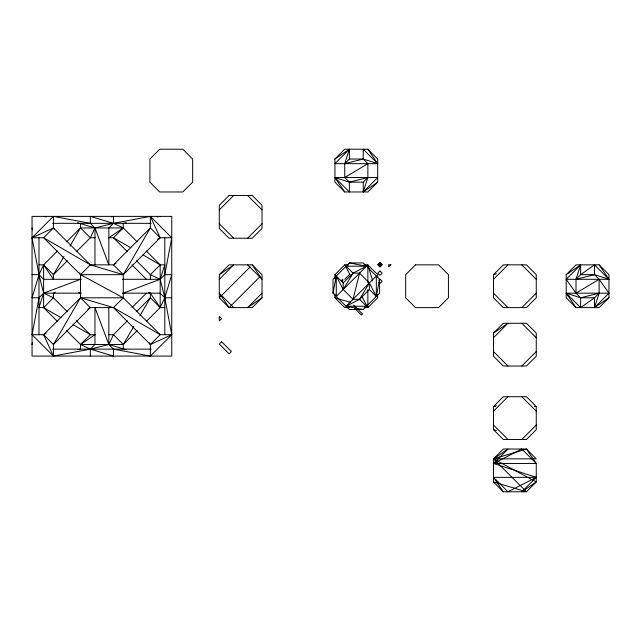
<?xml version="1.0" encoding="UTF-8"?>
<svg xmlns="http://www.w3.org/2000/svg" width="641" height="641" viewBox="0 0 641 641"><rect width="100%" height="100%" fill="white"/><g stroke="black" fill="none" stroke-linecap="round" stroke-linejoin="round"><path stroke-width="0.96" d="M126.181 349.69L108.834 344.513L90.333 349.137L53.427 356.075L32.05 334.698L38.989 297.793L43.612 293.169L80.518 279.292M32.05 344.513L32.419 342.566M123.272 293.169L160.178 279.292L164.801 274.668L171.74 237.763L150.363 216.386L113.457 223.324L94.956 227.948L77.609 222.78M333.008 293.169L336.277 276.023L343.215 289.5L353.031 299.315L359.569 299.315L369.384 289.5L369.384 282.961L359.569 273.146L353.031 273.146L343.215 282.961L343.215 289.5L353.031 273.146L366.508 266.207L349.361 262.938L333.008 279.292L333.008 293.169L349.361 309.523L363.239 309.523L379.592 293.169L379.592 279.292L363.239 262.938L349.361 262.938M379.592 279.292L376.323 296.438L369.384 289.5M353.031 299.315L359.569 273.146M63.964 256.496L53.427 274.668L53.427 279.292L43.612 264.853L38.989 264.853M69.981 246.12L80.518 227.948L80.518 223.324M123.272 349.137L123.272 344.513L133.809 326.341M139.826 315.965L150.363 297.793L150.363 293.169L148.52 292.472M111.606 216.938L113.457 216.386L113.457 223.324L108.834 227.948L108.834 264.853L94.956 227.948L90.333 223.324L53.427 216.386L32.05 237.763L38.989 274.668L43.612 293.169L38.989 307.608L43.612 307.608L60.919 317.64M171.74 237.763L160.178 237.763L123.272 274.668L90.333 264.853L53.427 227.948L43.612 237.763L32.05 237.763L53.427 227.948L53.427 216.386M57.538 250.927L43.612 264.853L38.989 274.668L32.05 297.793L38.989 297.793M66.592 241.873L80.518 227.948L123.272 227.948L137.198 241.873M67.353 260.743L53.427 274.668L43.612 264.853L43.612 307.608L57.538 321.534M76.407 251.689L90.333 237.763L94.956 227.948L94.956 264.853M43.612 307.608L53.427 297.793L53.427 293.169L55.27 292.472M116.053 263.347L113.457 264.853L90.333 264.853L80.518 274.668L80.518 297.793L53.427 344.513L53.427 356.075L43.612 334.698L32.05 334.698M90.333 356.075L90.333 349.137L94.956 344.513L94.956 307.608L108.834 344.513L113.457 349.137L150.363 356.075L150.363 344.513L160.178 334.698L113.457 307.608L90.333 307.608L53.427 344.513L43.612 334.698L80.518 297.793L123.272 297.793L160.178 334.698L171.74 334.698L164.801 297.793L160.178 279.292L164.801 264.853L160.178 264.853L142.871 254.822M87.737 309.114L90.333 307.608L80.518 297.793L113.457 307.608L123.272 297.793L123.272 274.668L150.363 227.948L150.363 216.386L160.178 237.763L157.582 239.269M146.252 250.927L160.178 264.853L150.363 274.668L150.363 279.292M219.286 209.911L233.725 195.473M131.958 307.608L146.396 293.169M127.383 320.772L113.457 334.698L108.834 344.513L108.834 307.608M136.437 311.718L150.363 297.793L160.178 307.608L164.801 307.608M66.592 330.588L80.518 344.513L123.272 344.513L137.198 330.588M146.252 321.534L160.178 307.608L164.801 297.793L171.74 274.668L164.801 274.668M247.602 238.228L262.033 223.789M219.286 274.668L229.093 264.853L252.225 264.853L262.033 274.668L262.033 297.793L252.225 307.608L229.093 307.608L219.286 297.793L219.286 274.668L233.725 264.853L219.286 279.292M334.923 159.032L344.738 149.217L367.862 149.217L377.677 159.032L377.677 182.156L367.862 191.971L344.738 191.971L334.923 182.156L334.923 159.032L349.361 149.217L349.361 159.032L344.738 163.655L344.738 177.533L349.361 182.156L363.239 182.156L367.862 177.533L367.862 163.655L363.239 159.032L349.361 159.032M150.363 356.075L171.74 334.698L150.363 344.513L113.457 307.608M219.286 297.793L250.134 266.944M259.95 276.76L229.093 307.608L219.286 293.169L233.725 307.608M262.033 293.169L247.602 307.608L262.033 297.793M334.923 278.523L334.923 274.668L344.738 264.853L348.592 264.853M344.738 279.292L349.361 274.668M377.805 264.725L379.969 262.562L382.132 264.725L379.969 266.888L377.805 264.725L382.132 264.725M378.887 265.807L381.05 263.643M349.153 302.792L350.234 301.711M378.887 280.181L379.969 279.099L382.132 281.263L379.969 283.434L378.887 282.352M377.677 294.908L377.677 297.793L367.862 307.608L364.008 307.608M493.514 274.668L503.321 264.853L526.453 264.853L536.261 274.668L536.261 297.793L526.453 307.608L503.321 307.608L493.514 297.793L493.514 274.668L496.334 273.827M493.514 279.292L507.952 264.853M493.514 333.08L503.321 323.272L526.453 323.272L536.261 333.08L536.261 356.212L526.453 366.019L503.321 366.019L493.514 356.212L493.514 333.08L507.952 323.272L493.514 337.711M521.822 307.608L536.261 293.169M566.195 274.668L576.011 264.853L599.135 264.853L608.95 274.668L608.95 297.793L599.135 307.608L576.011 307.608L566.195 297.793L566.195 274.668L580.634 264.853L580.634 274.668L576.011 279.292L576.011 293.169L580.634 297.793L580.634 307.608L594.511 297.793L599.135 293.169L599.135 279.292L594.511 274.668L594.511 264.853L580.634 274.668L594.511 274.668L608.95 279.292L599.135 264.853M576.011 307.608L566.195 293.169L580.634 297.793L594.511 297.793L594.511 307.608L608.95 293.169L599.135 279.292L576.011 293.169L566.195 279.292L580.634 264.853L576.011 279.292L594.511 274.668M521.822 366.019L536.261 351.58M493.514 411.161L507.952 396.723M493.514 458.844L507.952 449.029L493.514 463.467L536.261 477.345L521.822 491.783L536.261 481.968L493.514 458.844L503.321 449.029L526.453 449.029L536.261 458.844L493.514 458.844L493.514 481.968L503.321 491.783L526.453 491.783L536.261 481.968L536.261 463.467L526.453 449.029L493.514 458.844L526.453 491.783L493.514 481.968M521.822 439.478L536.261 425.039M108.834 237.763L123.272 227.948L123.272 223.324L126.181 222.78M94.956 334.698L80.518 344.513L80.518 349.137L77.609 349.69M377.677 182.156L363.239 191.971L363.239 182.156M608.95 297.793L594.511 307.608L599.135 293.169L580.634 297.793M344.738 177.533L367.862 163.655M43.612 334.698L46.208 333.192M496.334 405.697L493.514 406.538L493.514 429.662L503.321 439.478L526.453 439.478L536.261 429.662L536.261 406.538L526.453 396.723L503.321 396.723L493.514 406.538L495.501 406.538M363.239 159.032L363.239 149.217L377.677 163.655L363.239 159.032L344.738 163.655L349.361 149.217L334.923 163.655L377.677 163.655L367.862 149.217M349.361 182.156L349.361 191.971L334.923 177.533L349.361 182.156L367.862 177.533L363.239 191.971L377.677 177.533L334.923 177.533L344.738 191.971M157.261 216.93L160.178 216.386M52.562 223.324L151.228 223.324M95.197 237.763L90.333 237.763L80.518 227.948M108.593 237.763L113.457 237.763L130.764 247.795M364.008 264.853L367.862 264.853L377.677 274.668L377.677 277.561M32.05 274.668L38.989 274.668L43.612 279.292L81.383 279.292M122.407 279.292L160.178 279.292L150.363 274.668L136.437 260.743M566.195 279.292L608.95 279.292L594.511 264.853M341.284 281.383L342.727 281.383L342.727 279.22L341.645 280.301L342.727 281.383M81.383 293.169L43.612 293.169L53.427 297.793L67.353 311.718M122.407 293.169L160.178 293.169L164.801 297.793L171.74 297.793M608.95 293.169L566.195 293.169L580.634 307.608M366.508 306.254L346.092 306.254L376.323 276.023L376.323 296.438L369.384 282.961L359.569 299.315L346.092 306.254L363.239 309.523M349.361 307.608L344.738 307.608L334.923 297.793L334.923 293.939M95.197 334.698L90.333 334.698L73.026 324.666M108.593 334.698L113.457 334.698L123.272 344.513M52.562 349.137L151.228 349.137M534.274 406.538L536.261 406.538M493.514 477.345L536.261 477.345L507.952 491.783L493.514 477.345L503.321 491.783M43.612 216.386L46.529 216.93M334.923 297.793L349.978 302.28M365.041 306.767L367.862 307.608L367.862 289.708M493.514 429.662L496.334 430.504M78.675 292.472L80.518 293.169M123.272 297.793L80.518 274.668L43.612 237.763L90.333 264.853M521.822 264.853L536.261 279.292M493.514 293.169L507.952 307.608M521.822 323.272L536.261 337.711M493.514 351.58L507.952 366.019M521.822 396.723L536.261 411.161M378.887 263.643L381.05 265.807M353.031 273.146L346.092 266.207L366.508 266.207L336.277 296.438L336.277 276.023M493.514 425.039L507.952 439.478M334.923 274.668L343.336 283.082M359.449 299.195L367.862 307.608L361.724 296.262M247.602 195.473L262.033 209.911M353.648 305.124L362.51 313.986L361.428 315.068L354.609 308.249M219.286 223.789L233.725 238.228M247.602 264.853L262.033 279.292L252.225 264.853M160.178 237.763L150.363 227.948L113.457 264.853L123.272 274.668L80.518 274.668L79.516 272.938M127.383 251.689L113.457 237.763L123.272 227.948L113.457 223.324L90.333 216.386L90.333 223.324M131.958 264.853L146.396 279.292M76.407 320.772L90.333 334.698L80.518 344.513L90.333 349.137L113.457 356.075L113.457 349.137M150.363 293.169L160.178 307.608L160.178 264.853M149.361 342.783L150.363 344.513M53.427 227.948L54.429 229.678M344.738 264.853L350.867 276.199M372.629 280.854L367.862 264.853L367.862 282.753M376.836 294.972L377.677 297.793M32.05 227.948L32.419 229.895M379.969 262.562L379.969 266.888M164.801 237.763L164.801 334.698M38.989 237.763L38.989 334.698M159.713 149.217L149.906 159.032L149.906 182.156L159.713 191.971L182.845 191.971L192.653 182.156L192.653 159.032L182.845 149.217L159.713 149.217M229.093 195.473L219.286 205.288L219.286 228.412L229.093 238.228L252.225 238.228L262.033 228.412L262.033 205.288L252.225 195.473L229.093 195.473M221.594 318.609L219.286 320.925L219.286 316.293L221.594 318.609M221.594 341.741L219.286 344.049L229.093 353.864L231.409 351.548L221.594 341.741M379.969 271.055L377.805 273.218L379.969 275.39L382.132 273.218L379.969 271.055M390.866 264.725L388.702 266.888L388.702 264.725L390.866 264.725M415.488 264.853L405.673 274.668L405.673 297.793L415.488 307.608L438.612 307.608L448.428 297.793L448.428 274.668L438.612 264.853L415.488 264.853M521.822 449.029L493.514 463.467L536.261 463.467L521.822 449.029M171.74 216.386L32.05 216.386L32.05 356.075L171.74 356.075L171.74 216.386"/></g></svg>
